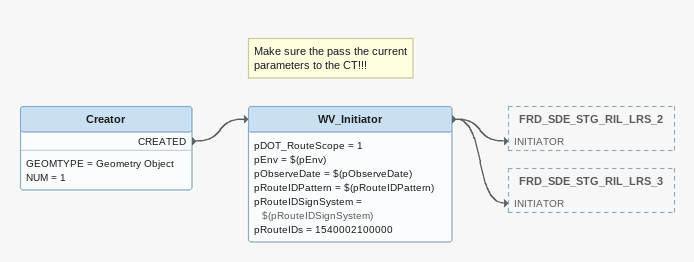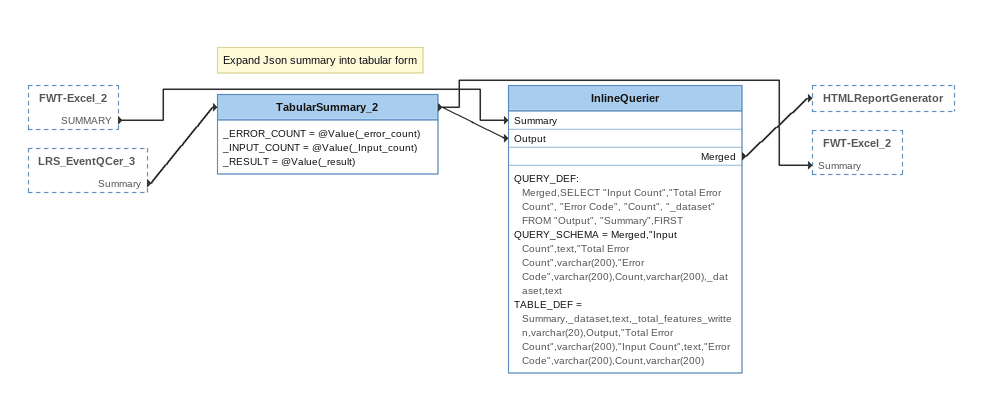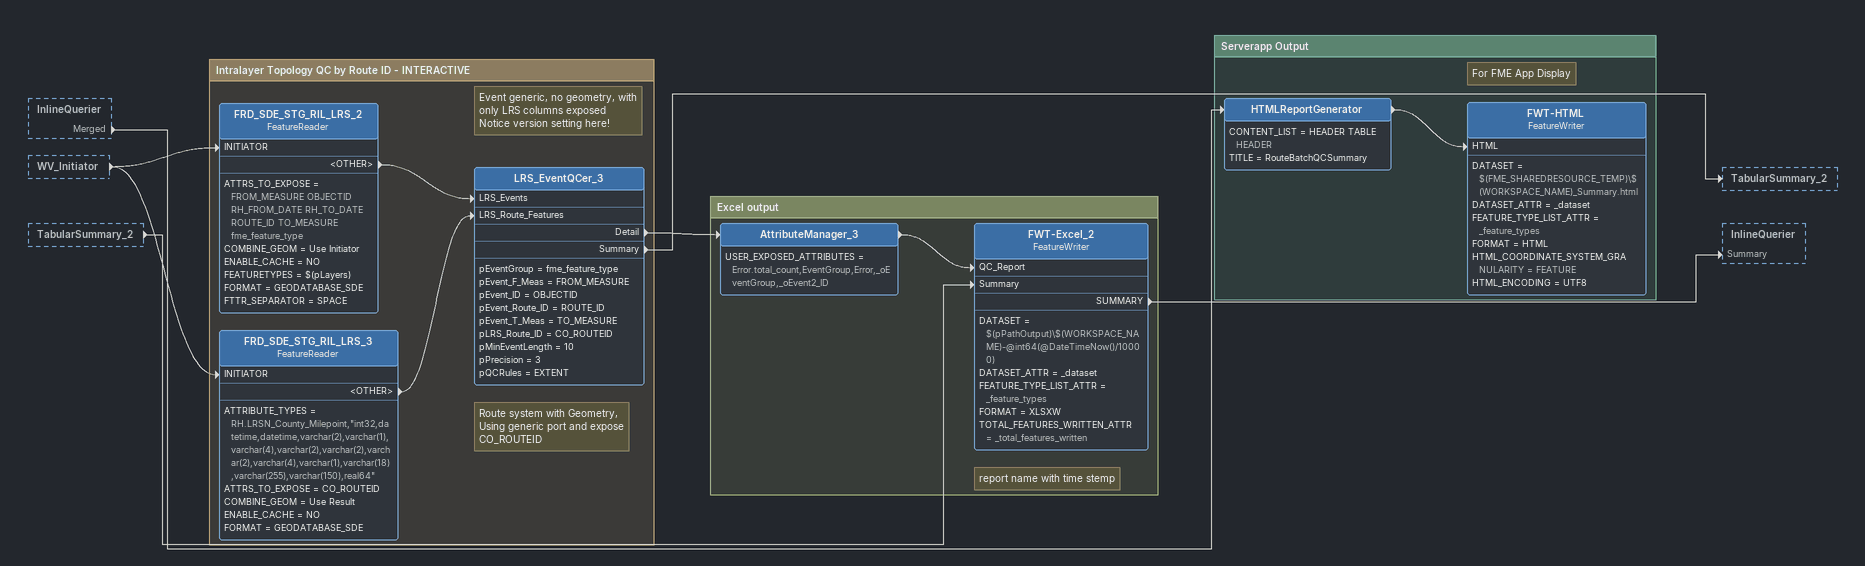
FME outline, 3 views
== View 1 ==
Creator
    GEOMTYPE = Geometry Object
    NUM = 1
    CREATED -> WV_Initiator
Note: Make sure the pass the current parameters to the CT!!!
WV_Initiator
    pDOT_RouteScope = 1
    pEnv = $(pEnv)
    pObserveDate = $(pObserveDate)
    pRouteIDPattern = $(pRouteIDPattern)
    pRouteIDSignSystem = $(pRouteIDSignSystem)
    pRouteIDs = 1540002100000
    -> FRD_SDE_STG_RIL_LRS_2 [INITIATOR]
    -> FRD_SDE_STG_RIL_LRS_3 [INITIATOR]

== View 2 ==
FWT-Excel_2 [outside]
    SUMMARY -> InlineQuerier [Summary]
LRS_EventQCer_3 [outside]
    Summary -> TabularSummary_2
Note: Expand Json summary into tabular form
TabularSummary_2
    _ERROR_COUNT = @Value(_error_count)
    _INPUT_COUNT = @Value(_Input_count)
    _RESULT = @Value(_result)
    -> FWT-Excel_2 [Summary]
    -> InlineQuerier [Output]
InlineQuerier
    QUERY_DEF:
      Merged,SELECT "Input Count","Total Error Count", "Error Code", "Count", "_dataset"
      FROM "Output", "Summary",FIRST
    QUERY_SCHEMA = Merged,"Input Count",text,"Total Error Count",varchar(200),"Error Code",varchar(200),Count,varchar(200),_dataset,text
    TABLE_DEF = Summary,_dataset,text,_total_features_written,varchar(20),Output,"Total Error Count",varchar(200),"Input Count",text,"Error Code",varchar(200),Count,varchar(200)
    Merged -> HTMLReportGenerator

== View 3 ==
InlineQuerier [outside]
    Merged -> HTMLReportGenerator
WV_Initiator [outside]
    -> FRD_SDE_STG_RIL_LRS_2 [INITIATOR]
    -> FRD_SDE_STG_RIL_LRS_3 [INITIATOR]
TabularSummary_2 [outside]
    -> FWT-Excel_2 [Summary]

Bookmark: Intralayer Topology QC by Route ID - INTERACTIVE
Note: Event generic, no geometry, with only LRS columns exposed / Notice version setting here!
FRD_SDE_STG_RIL_LRS_2: FeatureReader
    ATTRS_TO_EXPOSE = FROM_MEASURE OBJECTID RH_FROM_DATE RH_TO_DATE ROUTE_ID TO_MEASURE fme_feature_type
    COMBINE_GEOM = Use Initiator
    ENABLE_CACHE = NO
    FEATURETYPES = $(pLayers)
    FORMAT = GEODATABASE_SDE
    FTTR_SEPARATOR = SPACE
    <OTHER> -> LRS_EventQCer_3 [LRS_Events]
Note: Route system with Geometry, Using generic port and expose CO_ROUTEID
FRD_SDE_STG_RIL_LRS_3: FeatureReader
    ATTRIBUTE_TYPES = RH.LRSN_County_Milepoint,"int32,datetime,datetime,varchar(2),varchar(1),varchar(4),varchar(2),varchar(2),varchar(2),varchar(4),varchar(1),varchar(18),varchar(255),varchar(150),real64"
    ATTRS_TO_EXPOSE = CO_ROUTEID
    COMBINE_GEOM = Use Result
    ENABLE_CACHE = NO
    FORMAT = GEODATABASE_SDE
    <OTHER> -> LRS_EventQCer_3 [LRS_Route_Features]
LRS_EventQCer_3
    pEventGroup = fme_feature_type
    pEvent_F_Meas = FROM_MEASURE
    pEvent_ID = OBJECTID
    pEvent_Route_ID = ROUTE_ID
    pEvent_T_Meas = TO_MEASURE
    pLRS_Route_ID = CO_ROUTEID
    pMinEventLength = 10
    pPrecision = 3
    pQCRules = EXTENT
    Detail -> AttributeManager_3
    Summary -> TabularSummary_2

Bookmark: Excel output
AttributeManager_3
    USER_EXPOSED_ATTRIBUTES = Error.total_count,EventGroup,Error,_oEventGroup,_oEvent2_ID
    -> FWT-Excel_2 [QC_Report]
Note: report name with time stemp
FWT-Excel_2: FeatureWriter
    DATASET = $(pPathOutput)\$(WORKSPACE_NAME)-@int64(@DateTimeNow()/10000)
    DATASET_ATTR = _dataset
    FEATURE_TYPE_LIST_ATTR = _feature_types
    FORMAT = XLSXW
    TOTAL_FEATURES_WRITTEN_ATTR = _total_features_written
    SUMMARY -> InlineQuerier [Summary]

Bookmark: Serverapp Output
HTMLReportGenerator
    CONTENT_LIST = HEADER TABLE HEADER
    TITLE = RouteBatchQCSummary
    -> FWT-HTML [HTML]
Note: For FME App Display
FWT-HTML: FeatureWriter
    DATASET = $(FME_SHAREDRESOURCE_TEMP)\$(WORKSPACE_NAME)_Summary.html
    DATASET_ATTR = _dataset
    FEATURE_TYPE_LIST_ATTR = _feature_types
    FORMAT = HTML
    HTML_COORDINATE_SYSTEM_GRANULARITY = FEATURE
    HTML_ENCODING = UTF8
